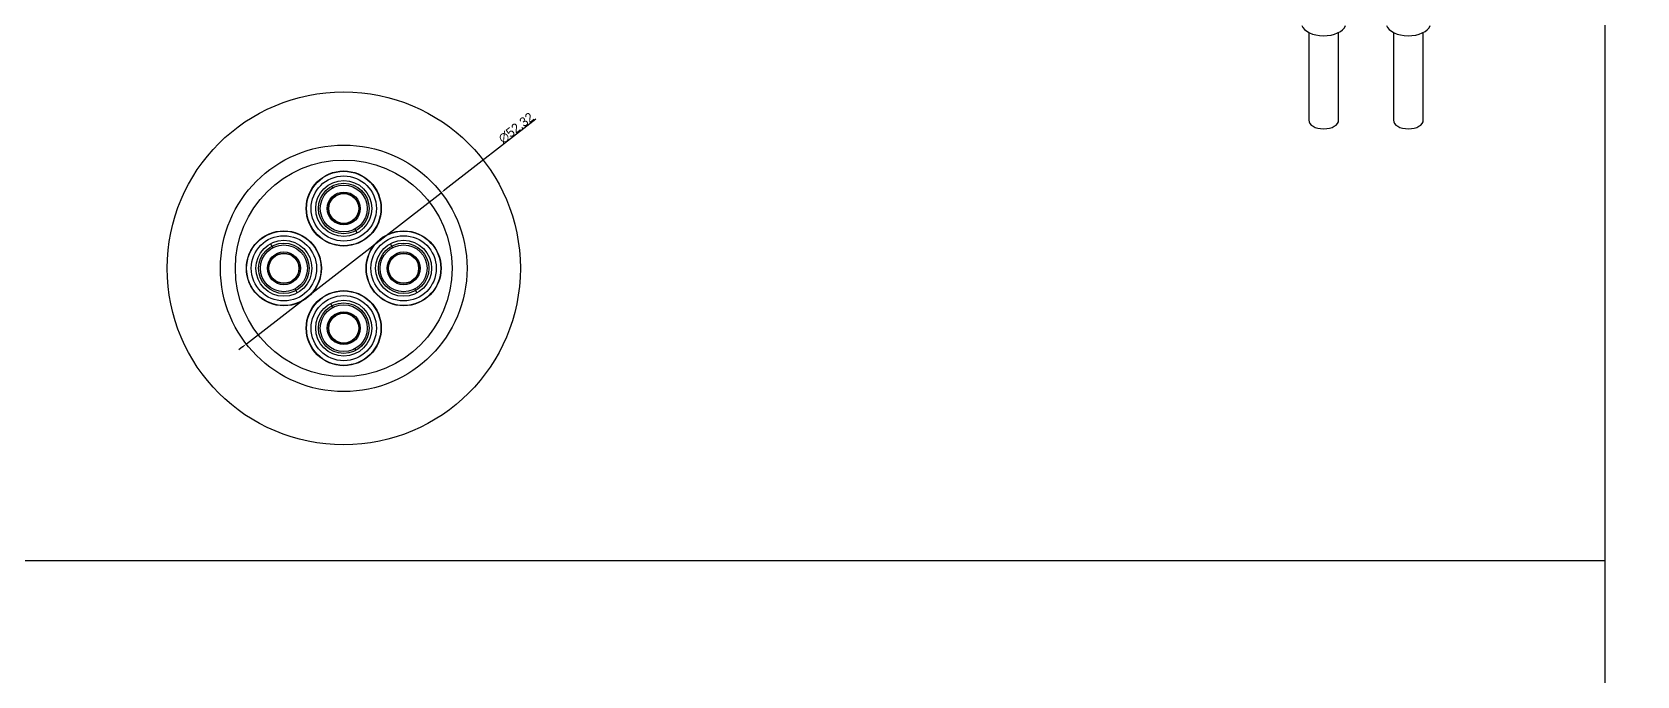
# Model space of a CAD drawing. Header units: millimetres. Extents: x -4251 to 2609, y -1673 to 4048.
# Drawn here: x -2371 to -2030.5, y 3332.4 to 3469 of the extents above; entities that cross this region are included whole.
import ezdxf

# ---------------------------------------------------------------- set-up
doc = ezdxf.new("R2010")
doc.units = ezdxf.units.MM
for name, color, linetype in [('02353_04', 7, 'Continuous'), ('02646_07', 7, 'Continuous'), ('02648', 7, 'Continuous'), ('03955_75', 7, 'Continuous'), ('14451', 7, 'Continuous'), ('53083_07', 7, 'Continuous')]:
    doc.layers.add(name, color=color, linetype=linetype)
doc.styles.add('H', font='')
doc.styles.get('H').set_extended_font_data('Dotum')
doc.dimstyles.new('복사10', dxfattribs={"dimtxt": 20, "dimasz": 20, "dimexe": 1, "dimexo": 1, "dimgap": 0.6, "dimtad": 1, "dimdec": 1, "dimdsep": 46, "dimtxsty": 'H', "dimcen": 2.5, "dimclrd": 1, "dimclre": 1, "dimclrt": 3, "dimazin": 2, "dimtfac": 1, "dimtdec": 3, "dimtmove": 0, "dimatfit": 3, "dimfxl": 0, "dimtzin": 0, "dimarcsym": 0})

# ---------------------------------------------------------------- blocks, each defined once
blk = doc.blocks.new('*D315')
at = {"color": 1, "lineweight": -2}
for p, q in [((-2264.12, 3450.55), (-2283.41, 3435.57)), ((-2325.51, 3402.85), (-2284.2, 3434.95)), ((-2326.3, 3402.24), (-2327.09, 3401.62))]:
    blk.add_line(p, q, dxfattribs=at)
at = {"color": 1}
for points in [[(-2283.51, 3435.7), (-2283.31, 3435.44), (-2284.2, 3434.95)], [(-2326.41, 3402.37), (-2326.2, 3402.1), (-2325.51, 3402.85)]]:
    blk.add_solid(points, dxfattribs=at)
at = {"layer": 'DEFPOINTS', "color": 0}
for p in [(-2284.2, 3434.95), (-2325.51, 3402.85)]:
    blk.add_point(p, dxfattribs=at)
at = {"color": 3, "insert": (-2268.27, 3448.68), "char_height": 2, "attachment_point": 5, "rotation": 37.8488, "style": 'H'}
blk.add_mtext('∅52.32', dxfattribs=at)

msp = doc.modelspace()

# ---------------------------------------------------------------- linework, layer by layer
at = {"elevation": 0}
for points in [[(-190.3583, 3043.0216), (-2037.2466, 3043.0216), (-2037.2466, 3985.6339)], [(-2037.2466, 3356.8179), (-2386.7549, 3356.8179), (-2386.7549, 3698.5975)]]:
    msp.add_lwpolyline(points, dxfattribs=at)
at = {"layer": '02353_04', "color": 7, "linetype": 'Continuous'}
for centre in [(-2304.8554, 3431.6016, 0), (-2317.5554, 3418.9016, 0), (-2292.1554, 3418.9016, 0), (-2304.8554, 3406.2016, 0)]:
    msp.add_circle(centre, 3.2385, dxfattribs=at)
at = {"layer": '02646_07', "color": 7, "linetype": 'Continuous'}
for centre in [(-2096.9876, 3471.0089, 0), (-2079.0271, 3471.0089, 0)]:
    msp.add_ellipse(centre, major_axis=(-4.7625, 0), ratio=0.57735027, start_param=0.19786551, end_param=2.92012505, dxfattribs=at)
at = {"layer": '02648', "color": 7, "linetype": 'Continuous'}
for p, q in [((-2307.3956, 3436.3208, 0), (-2307.215, 3435.9853, 0)), ((-2302.4958, 3427.2179, 0), (-2302.3153, 3426.8824, 0)), ((-2302.3153, 3426.8824, 0), (-2302.0384, 3426.368, 0)), ((-2320.3725, 3424.1352, 0), (-2320.0956, 3423.6208, 0)), ((-2320.0956, 3423.6208, 0), (-2319.915, 3423.2853, 0)), ((-2294.9725, 3424.1352, 0), (-2294.6956, 3423.6208, 0)), ((-2294.6956, 3423.6208, 0), (-2294.515, 3423.2853, 0)), ((-2315.1958, 3414.5179, 0), (-2315.0153, 3414.1824, 0)), ((-2289.7958, 3414.5179, 0), (-2289.6153, 3414.1824, 0)), ((-2315.0153, 3414.1824, 0), (-2314.7384, 3413.668, 0)), ((-2307.6725, 3411.4352, 0), (-2307.3956, 3410.9208, 0)), ((-2289.6153, 3414.1824, 0), (-2289.3384, 3413.668, 0)), ((-2307.3956, 3410.9208, 0), (-2307.215, 3410.5853, 0)), ((-2302.4958, 3401.8179, 0), (-2302.3153, 3401.4824, 0))]:
    msp.add_line(p, q, dxfattribs=at)
for centre, radius in [((-2304.8554, 3431.6016, 0), 5.3594), ((-2304.8554, 3431.6016, 0), 4.9784), ((-2304.8554, 3431.6016, 0), 3.4925), ((-2317.5554, 3418.9016, 0), 5.3594), ((-2317.5554, 3418.9016, 0), 4.9784), ((-2317.5554, 3418.9016, 0), 3.4925), ((-2292.1554, 3418.9016, 0), 5.3594), ((-2292.1554, 3418.9016, 0), 4.9784), ((-2292.1554, 3418.9016, 0), 3.4925), ((-2304.8554, 3406.2016, 0), 5.3594), ((-2304.8554, 3406.2016, 0), 4.9784), ((-2304.8554, 3406.2016, 0), 3.4925)]:
    msp.add_circle(centre, radius, dxfattribs=at)
at = {"layer": '03955_75', "color": 7, "linetype": 'Continuous'}
for p, q in [((-2100.1626, 3468.9595, 0), (-2100.1626, 3450.3426, 0)), ((-2093.8126, 3450.3426, 0), (-2093.8126, 3468.9595, 0)), ((-2082.2021, 3468.9595, 0), (-2082.2021, 3450.3426, 0)), ((-2075.8521, 3450.3426, 0), (-2075.8521, 3468.9595, 0))]:
    msp.add_line(p, q, dxfattribs=at)
for centre in [(-2304.8554, 3431.6016, 0), (-2317.5554, 3418.9016, 0), (-2292.1554, 3418.9016, 0), (-2304.8554, 3406.2016, 0)]:
    msp.add_circle(centre, 3.175, dxfattribs=at)
for centre in [(-2096.9876, 3450.3426, 0), (-2079.0271, 3450.3426, 0)]:
    msp.add_ellipse(centre, major_axis=(-3.175, 0), ratio=0.57735027, start_param=0, end_param=3.14159265, dxfattribs=at)
at = {"layer": '14451', "color": 7, "linetype": 'Continuous'}
for centre, radius in [((-2304.8554, 3418.9016, 0), 37.465), ((-2304.8554, 3418.9016, 0), 26.162), ((-2304.8554, 3418.9016, 0), 22.987), ((-2304.8554, 3431.6016, 0), 7.9629), ((-2317.5554, 3418.9016, 0), 7.9629), ((-2292.1554, 3418.9016, 0), 7.9629), ((-2304.8554, 3406.2016, 0), 7.9629)]:
    msp.add_circle(centre, radius, dxfattribs=at)
at = {"layer": '53083_07', "color": 7, "linetype": 'Continuous'}
for centre, radius in [((-2304.8554, 3431.6016, 0), 7.8994), ((-2304.8554, 3431.6016, 0), 6.9215), ((-2304.8554, 3431.6016, 0), 5.9436), ((-2317.5554, 3418.9016, 0), 7.8994), ((-2317.5554, 3418.9016, 0), 6.9215), ((-2317.5554, 3418.9016, 0), 5.9436), ((-2292.1554, 3418.9016, 0), 7.8994), ((-2292.1554, 3418.9016, 0), 6.9215), ((-2292.1554, 3418.9016, 0), 5.9436), ((-2304.8554, 3406.2016, 0), 7.8994), ((-2304.8554, 3406.2016, 0), 6.9215), ((-2304.8554, 3406.2016, 0), 5.9436)]:
    msp.add_circle(centre, radius, dxfattribs=at)

# ---------------------------------------------------------------- dimensions: what is measured, and where the dimension line sits
dim = msp.add_diameter_dim_2p(p1=(-2325.5138, 3402.8491, 0), p2=(-2284.1971, 3434.9541, 0), dimstyle='복사10', override={"dimscale": 0.1, "dimasz": 10, "dimdec": 2})
dim.commit()
dim.dimension.update_dxf_attribs({"geometry": '*D315', "text_midpoint": (-2267.6155, 3447.8387, 0), "dimtype": 163})

doc.saveas('drawing.dxf')
